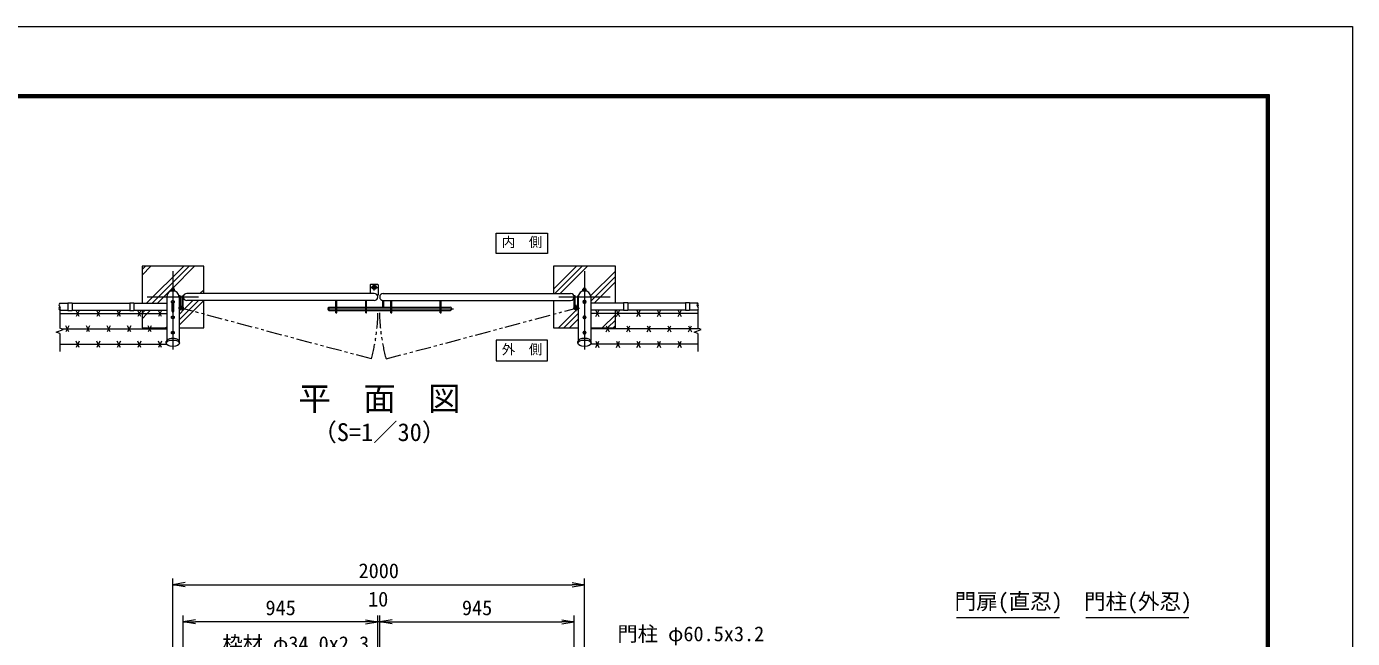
# Model space of a CAD drawing. Units: millimetres, scale not verified. Extents: x -6300 to 6300, y -4455 to 4455.
# Drawn here: x -143 to 6300, y 1482 to 4455 of the extents above; entities that cross this region are included whole.
import ezdxf
from ezdxf.enums import TextEntityAlignment as Align

# ---------------------------------------------------------------- set-up
doc = ezdxf.new("R2010")
doc.units = ezdxf.units.MM
doc.header["$LTSCALE"] = 30
for name, pattern in [('DASHED', [7.5, 6, -1.5]), ('USER1', [50.8, 31.75, -6.35, 6.35, -6.35]), ('USER2', [5, 2.5, -0.5, 0.5, -0.5, 0.5, -0.5])]:
    doc.linetypes.add(name, pattern=pattern)
for name, color, linetype, lineweight in [('0-0_D-STR1', 1, 'Continuous', 18), ('0-1_D-STR3', 3, 'Continuous', 13), ('0-2_D-BMK', 2, 'USER1', 13), ('0-3_D-STR4', 7, 'Continuous', 9), ('0-5_D-DCR-HCH', 7, 'Continuous', 9), ('0-6_D-STR-DIM', 7, 'Continuous', 9), ('0-7_0', 7, 'Continuous', 9), ('0-8_D-STR-TXT', 7, 'Continuous', 9), ('0-9_D-TTL-TXT', 7, 'Continuous', 18), ('0-A_D-TTL', 7, 'Continuous', 9)]:
    doc.layers.add(name, color=color, linetype=linetype, lineweight=lineweight)
doc.styles.add('ＭＳ ゴシック', font='')
doc.styles.get('ＭＳ ゴシック').set_extended_font_data('MS Gothic')

# ---------------------------------------------------------------- blocks, each defined once
blk = doc.blocks.new('_Open')
at = {"layer": '0-7_0'}
blk.add_line((-30, 5), (0, 0), dxfattribs=at)
blk.add_lwpolyline([(-30, -5), (0, 0), (-30, 0)], dxfattribs=at)

msp = doc.modelspace()

# ---------------------------------------------------------------- linework, layer by layer
at = {"layer": '0-0_D-STR1'}
for p, q in [((1546.57, 3157.91), (635.57, 3157.91)), ((1590.07, 3157.91), (2501.07, 3157.91)), ((18.32, 3110.66), (58.32, 3110.66)), ((78.32, 3110.66), (358.32, 3110.66)), ((378.32, 3110.66), (538.07, 3110.66)), ((538.07, 3140.91), (538.07, 2929.19)), ((598.57, 3140.91), (598.57, 2929.19)), ((1546.57, 3123.91), (635.57, 3123.91)), ((1590.07, 3123.91), (2501.07, 3123.91)), ((2538.07, 3140.91), (2538.07, 2929.19)), ((2598.57, 3140.91), (2598.57, 2929.19)), ((2758.32, 3110.66), (2598.57, 3110.66)), ((3058.32, 3110.66), (2778.32, 3110.66)), ((3118.32, 3110.66), (3078.32, 3110.66)), ((18.32, 3076.66), (58.32, 3076.66)), ((78.32, 3076.66), (358.32, 3076.66)), ((378.32, 3076.66), (538.07, 3076.66)), ((2758.32, 3076.66), (2598.57, 3076.66)), ((3058.32, 3076.66), (2778.32, 3076.66)), ((3118.32, 3076.66), (3078.32, 3076.66)), ((536.22, 2915.91), (536.22, 2923.88)), ((600.42, 2915.91), (600.42, 2923.88)), ((2536.22, 2915.91), (2536.22, 2923.88)), ((2600.42, 2915.91), (2600.42, 2923.88))]:
    msp.add_line(p, q, dxfattribs=at)
for centre, radius, start, end in [((568.32, 3140.91), 30.25, 0, 180), ((635.57, 3140.91), 17, 90, 270), ((1546.57, 3140.91), 17, 270, 90), ((1590.07, 3140.91), 17, 90, 270), ((2501.07, 3140.91), 17, 270, 90), ((2568.32, 3140.91), 30.25, 0, 180)]:
    msp.add_arc(centre, radius, start, end, dxfattribs=at)
for centre, major_axis, start_param, end_param in [((568.32, 2923.88), (32.1, 0), 6.2831853, 9.424778), ((2568.32, 2923.88), (-32.1, 0), 3.1415927, 6.2831853)]:
    msp.add_ellipse(centre, major_axis=major_axis, ratio=0.494803, start_param=start_param, end_param=end_param, dxfattribs=at)
for centre, major_axis in [((568.32, 2915.91), (32.1, 0)), ((2568.32, 2915.91), (-32.1, 0))]:
    msp.add_ellipse(centre, major_axis=major_axis, ratio=0.494803, dxfattribs=at)
at = {"layer": '0-1_D-STR3'}
for p, q in [((560.32, 3172.76), (576.32, 3172.76)), ((560.32, 3171.16), (560.32, 3172.76)), ((560.82, 3172.76), (560.82, 3178.56)), ((560.82, 3172.76), (575.82, 3172.76)), ((562.4, 3179.26), (573.97, 3179.26)), ((564.32, 3179.26), (564.32, 3183.46)), ((564.32, 3170.9), (564.32, 3171.16)), ((564.57, 3178.56), (564.57, 3172.76)), ((565.02, 3179.26), (565.02, 3184.16)), ((565.52, 3184.66), (571.12, 3184.66)), ((572.32, 3183.46), (571.12, 3184.66)), ((571.62, 3179.26), (571.62, 3184.16)), ((572.07, 3178.56), (572.07, 3172.76)), ((572.32, 3179.26), (572.32, 3183.46)), ((572.32, 3170.9), (572.32, 3171.16)), ((575.82, 3172.76), (575.82, 3178.56)), ((1530.57, 3202.66), (1527.57, 3199.66)), ((1527.57, 3199.66), (1527.57, 3157.91)), ((1530.57, 3202.66), (1562.57, 3202.66)), ((1562.57, 3202.66), (1565.57, 3199.66)), ((1565.57, 3199.66), (1565.57, 3149.66)), ((2560.32, 3172.76), (2576.32, 3172.76)), ((2560.32, 3171.16), (2560.32, 3172.76)), ((2560.82, 3172.76), (2560.82, 3178.56)), ((2560.82, 3172.76), (2575.82, 3172.76)), ((2562.4, 3179.26), (2573.97, 3179.26)), ((2564.32, 3179.26), (2564.32, 3183.46)), ((2564.32, 3170.9), (2564.32, 3171.16)), ((2564.57, 3178.56), (2564.57, 3172.76)), ((2565.02, 3179.26), (2565.02, 3184.16)), ((2565.52, 3184.66), (2571.12, 3184.66)), ((2572.32, 3183.46), (2571.12, 3184.66)), ((2571.62, 3179.26), (2571.62, 3184.16)), ((2572.07, 3178.56), (2572.07, 3172.76)), ((2572.32, 3179.26), (2572.32, 3183.46)), ((2572.32, 3170.9), (2572.32, 3171.16)), ((2575.82, 3172.76), (2575.82, 3178.56)), ((58.32, 3112.66), (58.32, 3074.66)), ((58.32, 3112.66), (78.32, 3112.66)), ((78.32, 3112.66), (78.32, 3074.66)), ((358.32, 3112.66), (358.32, 3074.66)), ((358.32, 3112.66), (378.32, 3112.66)), ((378.32, 3112.66), (378.32, 3074.66)), ((564.32, 3072.29), (564.32, 3110.93)), ((572.32, 3072.29), (572.32, 3110.93)), ((598.57, 3145.91), (598.57, 3086.91)), ((603.07, 3145.91), (598.57, 3145.91)), ((603.07, 3145.91), (603.07, 3095.27)), ((614.07, 3095.27), (614.07, 3145.91)), ((614.07, 3145.91), (618.57, 3145.91)), ((618.57, 3086.91), (618.57, 3145.91)), ((1360.07, 3064.66), (1360.07, 3123.91)), ((1364.57, 3064.66), (1364.57, 3123.91)), ((1505.07, 3064.66), (1505.07, 3123.91)), ((1509.57, 3064.66), (1509.57, 3123.91)), ((1565.57, 3149.66), (1561.15, 3149.66)), ((1588.32, 3123.91), (1592.82, 3123.91)), ((1588.32, 3091.66), (1588.32, 3123.91)), ((1592.82, 3091.66), (1592.82, 3123.91)), ((1627.07, 3064.66), (1627.07, 3123.91)), ((1631.57, 3064.66), (1631.57, 3123.91)), ((1867.07, 3064.66), (1867.07, 3123.91)), ((1871.57, 3064.66), (1871.57, 3123.91)), ((2518.07, 3086.91), (2518.07, 3145.91)), ((2522.57, 3145.91), (2518.07, 3145.91)), ((2522.57, 3095.27), (2522.57, 3145.91)), ((2533.57, 3145.91), (2533.57, 3095.27)), ((2533.57, 3145.91), (2538.07, 3145.91)), ((2538.07, 3145.91), (2538.07, 3086.91)), ((2758.32, 3112.66), (2758.32, 3074.66)), ((2778.32, 3112.66), (2758.32, 3112.66)), ((2778.32, 3112.66), (2778.32, 3074.66)), ((3058.32, 3112.66), (3058.32, 3074.66)), ((3078.32, 3112.66), (3058.32, 3112.66)), ((3078.32, 3112.66), (3078.32, 3074.66)), ((18.32, 3060.91), (538.07, 3060.91)), ((58.32, 3074.66), (78.32, 3074.66)), ((113.32, 3045.91), (98.32, 3075.91)), ((113.32, 3075.91), (98.32, 3045.91)), ((213.32, 3045.91), (198.32, 3075.91)), ((213.32, 3075.91), (198.32, 3045.91)), ((313.32, 3045.91), (298.32, 3075.91)), ((313.32, 3075.91), (298.32, 3045.91)), ((358.32, 3074.66), (378.32, 3074.66)), ((413.32, 3045.91), (398.32, 3075.91)), ((413.32, 3075.91), (398.32, 3045.91)), ((513.32, 3045.91), (498.32, 3075.91)), ((513.32, 3075.91), (498.32, 3045.91)), ((1323.57, 3089.66), (1325.57, 3091.66)), ((1323.57, 3089.66), (1323.57, 3077.66)), ((1323.57, 3077.66), (1325.57, 3075.66)), ((1325.57, 3091.66), (1360.07, 3091.66)), ((1325.57, 3091.66), (1325.57, 3075.66)), ((1325.57, 3075.66), (1360.07, 3075.66)), ((1360.07, 3064.66), (1364.57, 3064.66)), ((1364.57, 3091.66), (1505.07, 3091.66)), ((1364.57, 3075.66), (1505.07, 3075.66)), ((1505.07, 3064.66), (1509.57, 3064.66)), ((1509.57, 3091.66), (1627.07, 3091.66)), ((1509.57, 3075.66), (1627.07, 3075.66)), ((1627.07, 3064.66), (1631.57, 3064.66)), ((1631.57, 3091.66), (1867.07, 3091.66)), ((1631.57, 3075.66), (1867.07, 3075.66)), ((1867.07, 3064.66), (1871.57, 3064.66)), ((1871.57, 3091.66), (1915.57, 3091.66)), ((1871.57, 3075.66), (1915.57, 3075.66)), ((3118.32, 3060.91), (2598.57, 3060.91)), ((2623.32, 3045.91), (2638.32, 3075.91)), ((2623.32, 3075.91), (2638.32, 3045.91)), ((2723.32, 3045.91), (2738.32, 3075.91)), ((2723.32, 3075.91), (2738.32, 3045.91)), ((2778.32, 3074.66), (2758.32, 3074.66)), ((2823.32, 3045.91), (2838.32, 3075.91)), ((2823.32, 3075.91), (2838.32, 3045.91)), ((2923.32, 3045.91), (2938.32, 3075.91)), ((2923.32, 3075.91), (2938.32, 3045.91)), ((3023.32, 3045.91), (3038.32, 3075.91)), ((3023.32, 3075.91), (3038.32, 3045.91)), ((3078.32, 3074.66), (3058.32, 3074.66)), ((28.15, 2985.91), (538.07, 2985.91)), ((63.32, 2970.91), (48.32, 3000.91)), ((63.32, 3000.91), (48.32, 2970.91)), ((163.32, 2970.91), (148.32, 3000.91)), ((163.32, 3000.91), (148.32, 2970.91)), ((263.32, 2970.91), (248.32, 3000.91)), ((263.32, 3000.91), (248.32, 2970.91)), ((363.32, 2970.91), (348.32, 3000.91)), ((363.32, 3000.91), (348.32, 2970.91)), ((463.32, 2970.91), (448.32, 3000.91)), ((463.32, 3000.91), (448.32, 2970.91)), ((3128.15, 2985.91), (2598.57, 2985.91)), ((2673.32, 2970.91), (2688.32, 3000.91)), ((2673.32, 3000.91), (2688.32, 2970.91)), ((2773.32, 2970.91), (2788.32, 3000.91)), ((2773.32, 3000.91), (2788.32, 2970.91)), ((2873.32, 2970.91), (2888.32, 3000.91)), ((2873.32, 3000.91), (2888.32, 2970.91)), ((2973.32, 2970.91), (2988.32, 3000.91)), ((2973.32, 3000.91), (2988.32, 2970.91)), ((3073.32, 2970.91), (3088.32, 3000.91)), ((3073.32, 3000.91), (3088.32, 2970.91)), ((18.32, 2910.91), (538.07, 2910.91)), ((113.32, 2895.91), (98.32, 2925.91)), ((113.32, 2925.91), (98.32, 2895.91)), ((213.32, 2895.91), (198.32, 2925.91)), ((213.32, 2925.91), (198.32, 2895.91)), ((313.32, 2895.91), (298.32, 2925.91)), ((313.32, 2925.91), (298.32, 2895.91)), ((413.32, 2895.91), (398.32, 2925.91)), ((413.32, 2925.91), (398.32, 2895.91)), ((513.32, 2895.91), (498.32, 2925.91)), ((513.32, 2925.91), (498.32, 2895.91)), ((3118.32, 2910.91), (2598.57, 2910.91)), ((2623.32, 2895.91), (2638.32, 2925.91)), ((2623.32, 2925.91), (2638.32, 2895.91)), ((2723.32, 2895.91), (2738.32, 2925.91)), ((2723.32, 2925.91), (2738.32, 2895.91)), ((2823.32, 2895.91), (2838.32, 2925.91)), ((2823.32, 2925.91), (2838.32, 2895.91)), ((2923.32, 2895.91), (2938.32, 2925.91)), ((2923.32, 2925.91), (2938.32, 2895.91)), ((3023.32, 2895.91), (3038.32, 2925.91)), ((3023.32, 2925.91), (3038.32, 2895.91))]:
    msp.add_line(p, q, dxfattribs=at)
for points in [[(560.32, 3171.16), (576.32, 3171.16), (576.32, 3172.76)], [(565.52, 3184.66), (564.32, 3183.46), (572.32, 3183.46)], [(2560.32, 3171.16), (2576.32, 3171.16), (2576.32, 3172.76)], [(2565.52, 3184.66), (2564.32, 3183.46), (2572.32, 3183.46)]]:
    msp.add_lwpolyline(points, dxfattribs=at)
for points in [[(561.82, 3120.87), (568.32, 3124.62), (574.82, 3120.87), (574.82, 3113.36), (568.32, 3109.61), (561.82, 3113.36)], [(2574.82, 3120.87), (2568.32, 3124.62), (2561.82, 3120.87), (2561.82, 3113.36), (2568.32, 3109.61), (2574.82, 3113.36)], [(561.82, 3045.87), (568.32, 3049.62), (574.82, 3045.87), (574.82, 3038.36), (568.32, 3034.61), (561.82, 3038.36)], [(2574.82, 3045.87), (2568.32, 3049.62), (2561.82, 3045.87), (2561.82, 3038.36), (2568.32, 3034.61), (2574.82, 3038.36)], [(561.82, 2970.87), (568.32, 2974.62), (574.82, 2970.87), (574.82, 2963.36), (568.32, 2959.61), (561.82, 2963.36)], [(2574.82, 2970.87), (2568.32, 2974.62), (2561.82, 2970.87), (2561.82, 2963.36), (2568.32, 2959.61), (2574.82, 2963.36)]]:
    msp.add_lwpolyline(points, close=True, dxfattribs=at)
for centre, radius in [((1546.57, 3187.66), 10), ((1546.57, 3187.66), 6.5), ((568.32, 3117.11), 6.25), ((608.57, 3086.91), 10), ((2528.07, 3086.91), 10), ((2568.32, 3117.11), 6.25), ((568.32, 3042.11), 6.25), ((608.57, 3086.91), 5.5), ((2528.07, 3086.91), 5.5), ((2568.32, 3042.11), 6.25), ((568.32, 2967.11), 6.25), ((2568.32, 2967.11), 6.25)]:
    msp.add_circle(centre, radius, dxfattribs=at)
for centre, radius, start, end in [((562.7, 3176.47), 2.81, 48.21899, 131.78101), ((568.32, 3168.87), 10.39, 68.85295, 111.14705), ((573.95, 3176.4), 2.86, 49.0514, 130.9486), ((2562.7, 3176.47), 2.81, 48.21899, 131.78101), ((2568.32, 3168.87), 10.39, 68.85295, 111.14705), ((2573.95, 3176.4), 2.86, 49.0514, 130.9486), ((1915.57, 3083.66), 8, 270, 90)]:
    msp.add_arc(centre, radius, start, end, dxfattribs=at)
at = {"layer": '0-1_D-STR3', "linetype": 'DASHED'}
msp.add_arc((568.32, 3072.29), 4, 180, 0, dxfattribs=at)
at = {"layer": '0-2_D-BMK'}
for p, q in [((568.32, 3265.91), (568.32, 2885.91)), ((2568.32, 3265.91), (2568.32, 2885.91)), ((1530.57, 3187.66), (1562.57, 3187.66)), ((1546.57, 3171.66), (1546.57, 3203.66)), ((443.32, 3140.91), (693.32, 3140.91)), ((2443.32, 3140.91), (2693.32, 3140.91)), ((2528.07, 3071.38), (2528.07, 3102.45)), ((1319.23, 3083.66), (1932.18, 3083.66)), ((2512.54, 3086.91), (2543.6, 3086.91))]:
    msp.add_line(p, q, dxfattribs=at)
at = {"layer": '0-2_D-BMK', "linetype": 'USER2'}
for p, q in [((1532.59, 2839.69), (608.57, 3086.91)), ((1604.05, 2839.69), (2528.07, 3086.91))]:
    msp.add_line(p, q, dxfattribs=at)
for centre, start, end in [((608.57, 3086.91), 345.02102, 358.66711), ((2528.07, 3086.91), 181.33289, 194.97898)]:
    msp.add_arc(centre, 956.52, start, end, dxfattribs=at)
at = {"layer": '0-3_D-STR4'}
for p, q in [((418.32, 3290.91), (418.32, 3110.66)), ((718.32, 3290.91), (418.32, 3290.91)), ((718.32, 3157.91), (718.32, 3290.91)), ((2418.32, 3290.91), (2418.32, 3157.91)), ((2718.32, 3290.91), (2418.32, 3290.91)), ((2718.32, 3110.66), (2718.32, 3290.91)), ((718.32, 2990.91), (718.32, 3123.91)), ((2418.32, 3123.91), (2418.32, 2990.91)), ((418.32, 3076.66), (418.32, 2990.91)), ((2718.32, 2990.91), (2718.32, 3076.66)), ((418.32, 2990.91), (538.07, 2990.91)), ((598.57, 2990.91), (718.32, 2990.91)), ((2418.32, 2990.91), (2538.07, 2990.91)), ((2598.57, 2990.91), (2718.32, 2990.91))]:
    msp.add_line(p, q, dxfattribs=at)
at = {"layer": '0-5_D-DCR-HCH'}
for p, q in [((418.32, 3247.45), (461.78, 3290.91)), ((418.32, 3273.97), (435.26, 3290.91)), ((440.63, 3110.66), (620.88, 3290.91)), ((467.15, 3110.66), (647.4, 3290.91)), ((567.29, 3184.29), (673.91, 3290.91)), ((2418.32, 3179.17), (2530.07, 3290.91)), ((2423.58, 3157.91), (2556.58, 3290.91)), ((2450.1, 3157.91), (2583.1, 3290.91)), ((2597.98, 3146.69), (2718.32, 3267.03)), ((2598.57, 3120.77), (2718.32, 3240.52)), ((493.66, 3110.66), (564.32, 3181.32)), ((700.01, 3157.91), (718.32, 3176.22)), ((2614.98, 3110.66), (2718.32, 3214)), ((418.32, 3061.84), (433.15, 3076.66)), ((2442.2, 2990.91), (2528.22, 3076.93)), ((2468.72, 2990.91), (2538.07, 3060.27)), ((2495.23, 2990.91), (2538.07, 3033.75)), ((2538.06, 3086.77), (2538.07, 3086.78)), ((2680.85, 2990.91), (2718.32, 3028.39)), ((533.01, 2990.91), (538.07, 2995.97)), ((2675.85, 2985.91), (2679.16, 2989.23)), ((2707.37, 2990.91), (2718.32, 3001.87))]:
    msp.add_line(p, q, dxfattribs=at)
for points in [[(598.57, 3029.96), (645.62, 3077), (692.53, 3123.91)], [(598.57, 3056.47), (624.7, 3082.6), (666.01, 3123.91)], [(598.57, 3003.44), (666.54, 3071.41), (718.32, 3123.19)], [(418.32, 3035.32), (443.91, 3060.91), (459.66, 3076.66)], [(2649.33, 2985.91), (2654.33, 2990.91), (2718.32, 3054.9)]]:
    msp.add_lwpolyline(points, dxfattribs=at)
at = {"layer": '0-6_D-STR-DIM'}
for p, q in [((18.32, 3076.66), (18.32, 2989.49)), ((3118.32, 3076.66), (3118.32, 2989.49)), ((0.7, 2970.25), (35.94, 2983.08)), ((18.32, 2963.84), (0.7, 2970.25)), ((35.94, 2983.08), (18.32, 2989.49)), ((18.32, 2963.84), (18.32, 2876.66)), ((3100.7, 2970.25), (3135.94, 2983.08)), ((3118.32, 2963.84), (3100.7, 2970.25)), ((3135.94, 2983.08), (3118.32, 2989.49)), ((3118.32, 2963.84), (3118.32, 2876.66)), ((568.32, 1282.95), (568.32, 1772.95)), ((628.32, 1742.95), (2508.32, 1742.95)), ((2568.32, 1282.95), (2568.32, 1772.95)), ((618.57, 1242.95), (618.57, 1592.95)), ((1503.57, 1562.95), (678.57, 1562.95)), ((1503.57, 1562.95), (1443.57, 1562.95)), ((1563.57, 1242.95), (1563.57, 1592.95)), ((1563.57, 1242.95), (1563.57, 1592.95)), ((1573.07, 1562.95), (1563.57, 1562.95)), ((1573.07, 1242.95), (1573.07, 1592.95)), ((1573.07, 1242.95), (1573.07, 1592.95)), ((1633.07, 1562.95), (2458.07, 1562.95)), ((1633.07, 1562.95), (1693.07, 1562.95)), ((2518.07, 1242.95), (2518.07, 1592.95))]:
    msp.add_line(p, q, dxfattribs=at)
for centre, start, end in [((26.87, 3102.16), 135.18146, 224.81854), ((26.87, 3085.16), 135.18146, 224.81854), ((9.77, 3085.16), 315.18146, 44.81854), ((3126.87, 3102.16), 135.18146, 224.81854), ((3109.77, 3102.16), 315.18146, 44.81854), ((3109.77, 3085.16), 315.18146, 44.81854)]:
    msp.add_arc(centre, 12.06, start, end, dxfattribs=at)
at = {"layer": '0-8_D-STR-TXT'}
for points in [[(2388.86, 3451.58), (2388.86, 3351.58), (2138.86, 3351.58), (2138.86, 3451.58)], [(2388.86, 2830.24), (2388.86, 2930.24), (2138.86, 2930.24), (2138.86, 2830.24)]]:
    msp.add_lwpolyline(points, close=True, dxfattribs=at)
at = {"layer": '0-9_D-TTL-TXT', "lineweight": 9}
for p, q in [((4376.27, 1583.48), (4876.27, 1583.48)), ((5004.94, 1583.48), (5504.94, 1583.48))]:
    msp.add_line(p, q, dxfattribs=at)
at = {"layer": '0-A_D-TTL', "color": 2, "lineweight": 18}
msp.add_lwpolyline([(-6300, 4455), (6300, 4455), (6300, -4455), (-6300, -4455)], close=True, dxfattribs=at)
at = {"layer": '0-A_D-TTL'}
for points in [[(-5895, 4125), (5895, 4125), (5895, -4125), (-5895, -4125)], [(-5891.25, 4121.25), (5891.25, 4121.25), (5891.25, -4121.25), (-5891.25, -4121.25)], [(-5887.5, 4117.5), (5887.5, 4117.5), (5887.5, -4117.5), (-5887.5, -4117.5)], [(-5883.75, 4113.75), (5883.75, 4113.75), (5883.75, -4113.75), (-5883.75, -4113.75)], [(-5880, 4110), (5880, 4110), (5880, -4110), (-5880, -4110)]]:
    msp.add_lwpolyline(points, close=True, dxfattribs=at)

# ---------------------------------------------------------------- block references
at = {"layer": '0-6_D-STR-DIM', "xscale": 2, "yscale": 2, "rotation": 180}
for p in [(568.32, 1742.95), (618.57, 1562.95), (1573.07, 1562.95), (1573.07, 1562.95)]:
    msp.add_blockref('_Open', p, dxfattribs=at)
at = {"layer": '0-6_D-STR-DIM', "xscale": 2, "yscale": 2}
for p in [(2568.32, 1742.95), (1563.57, 1562.95), (1563.57, 1562.95), (2518.07, 1562.95)]:
    msp.add_blockref('_Open', p, dxfattribs=at)

# ---------------------------------------------------------------- texts
at = {"layer": '0-6_D-STR-DIM', "style": 'ＭＳ ゴシック'}
for s, p in [('2000', (1470.45, 1753.07)), ('10', (1516.72, 1615.07)), ('945', (1018.36, 1573.07)), ('945', (1972.86, 1573.07))]:
    msp.add_text(s, height=72.14, dxfattribs=at).set_placement(p, align=Align.BOTTOM_LEFT)
at = {"layer": '0-8_D-STR-TXT', "style": 'ＭＳ ゴシック'}
for s, height, p in [('内\u3000側', 48.17, (2166.4, 3369.11)), ('外\u3000側', 48.17, (2166.4, 2847.77)), ('門柱 φ60.5x3.2', 72.14, (2728.46, 1446.47)), ('枠材 φ34.0x2.3', 72.14, (808.69, 1398.59))]:
    msp.add_text(s, height=height, dxfattribs=at).set_placement(p, align=Align.BOTTOM_LEFT)
at = {"layer": '0-9_D-TTL-TXT', "style": 'ＭＳ ゴシック'}
for s, height, p in [('平\u3000面\u3000図', 115.5, (1178.47, 2554.61)), ('（S=1／30）', 86.66, (1246.7, 2414.82)), ('門扉(直忍)', 76.98, (4366.37, 1600.28)), ('門柱(外忍)', 76.98, (4995.04, 1599.87))]:
    msp.add_text(s, height=height, dxfattribs=at).set_placement(p, align=Align.BOTTOM_LEFT)

doc.saveas('drawing.dxf')
